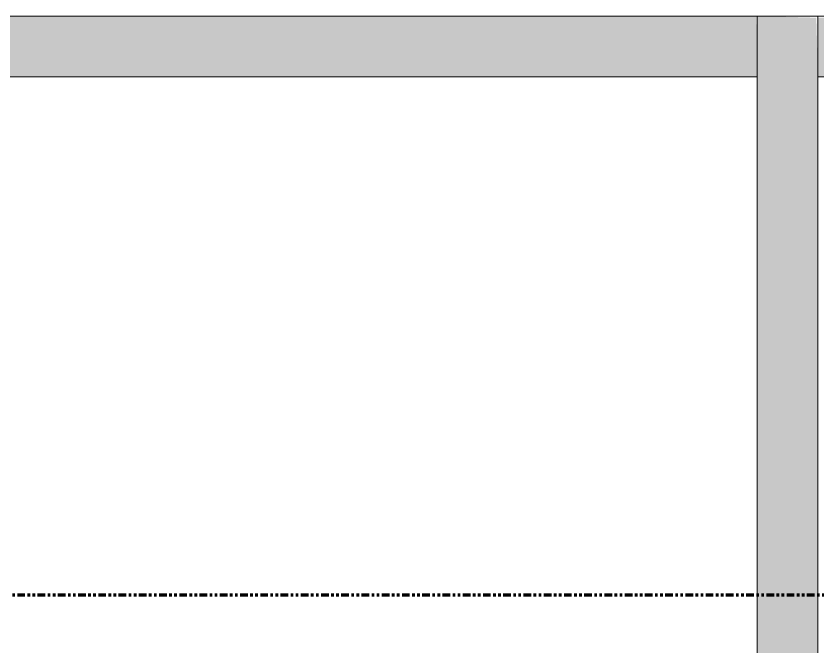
# Model space of a CAD drawing. Header units: inches. Extents: x -10205 to 13964, y -460 to 30702.
# Drawn here: x 146.16 to 185.77, y -275.25 to -244.08 of the extents above; entities that cross this region are included whole.
import ezdxf

# ---------------------------------------------------------------- set-up
doc = ezdxf.new("R2010")
doc.units = ezdxf.units.IN
doc.header["$MEASUREMENT"] = 0
doc.linetypes.add('Double Dash 3_8_', pattern=[1, 0.375, -0.125, 0.125, -0.125, 0.125, -0.125])
for name, color, linetype, lineweight in [('0-1', 7, 'Continuous', 5), ('0-4', 7, 'Continuous', 9), ('A-GENM-1', 8, 'Continuous', 9), ('A-GENM-8', 7, 'Continuous', 9), ('C-PROP-LINE-1', 43, 'Double Dash 3_8_', 70)]:
    doc.layers.add(name, color=color, linetype=linetype, lineweight=lineweight)
doc.layers.add('0-3', color=255, linetype='Continuous', lineweight=5, transparency=0.9)

# ---------------------------------------------------------------- blocks, each defined once
blk = doc.blocks.new('Family - ___-1195306-SITE PLAN - CAD FILE')
at = {"layer": 'C-PROP-LINE-1'}
blk.add_line((1551.605, -272.694), (-141.226, -272.694), dxfattribs=at)
blk = doc.blocks.new('1750 Ox - 2nd Phase_rvt-1-SITE PLAN - CAD FILE')
at = {"layer": '0-3'}
blk.add_blockref('Family - ___-1195306-SITE PLAN - CAD FILE', (0, 0), dxfattribs=at)
blk = doc.blocks.new('Parking_Stall_Multiple - 9x18-1200644-SITE PLAN - CAD FILE')
at = {"layer": 'A-GENM-1'}
h = blk.add_hatch(color=256, dxfattribs=at)
h.paths.add_polyline_path([(216, 324), (216, 327), (109.5, 325.5), (3, 327), (0, 324), (200.785, 324)], flags=0)
h.paths.add_polyline_path([(216, 435), (3, 435), (109.5, 433.5), (167.309, 434.314)], flags=0)
h.paths.add_polyline_path([(0, 432), (3, 435), (0.081, 434.919)], flags=0)
h.paths.add_polyline_path([(3, 358.803), (3, 432), (0, 431.958), (0.083, 327), (3, 327)], flags=0)
h = blk.add_hatch(color=256, dxfattribs=at)
h.paths.add_polyline_path([(216, 216), (216, 219), (3, 216), (200.785, 216)], flags=0)
h.paths.add_polyline_path([(216, 327), (3, 327), (109.5, 325.5), (200.785, 326.786)], flags=0)
h.paths.add_polyline_path([(0, 324), (3, 327), (0.081, 326.919)], flags=0)
h.paths.add_polyline_path([(0, 216), (3, 216), (1.5, 217.5)], flags=0)
h.paths.add_polyline_path([(3, 254.949), (3, 324), (0, 323.958), (0.083, 219), (3, 219)], flags=0)
at = {"layer": 'A-GENM-8'}
for p, q in [((0, 435), (0, 324)), ((3, 327), (3, 432)), ((216, 327), (0, 327)), ((0, 327), (0, 216)), ((216, 327), (3, 327)), ((0, 324), (216, 324)), ((3, 219), (3, 324)), ((3, 324), (216, 324))]:
    blk.add_line(p, q, dxfattribs=at)
blk = doc.blocks.new('1750 Ox - Topography_rvt-1-SITE PLAN - CAD FILE')
at = {"layer": '0-4', "rotation": 269.9999999999997}
blk.add_blockref('Parking_Stall_Multiple - 9x18-1200644-SITE PLAN - CAD FILE', (-141.226, -244.081), dxfattribs=at)

msp = doc.modelspace()

# ---------------------------------------------------------------- block references
at = {"layer": '0-1'}
msp.add_blockref('1750 Ox - 2nd Phase_rvt-1-SITE PLAN - CAD FILE', (0, 0), dxfattribs=at)

# ---------------------------------------------------------------- next in the draw order: block references
msp.add_blockref('1750 Ox - Topography_rvt-1-SITE PLAN - CAD FILE', (0, 0), dxfattribs=at)

doc.saveas('drawing.dxf')
